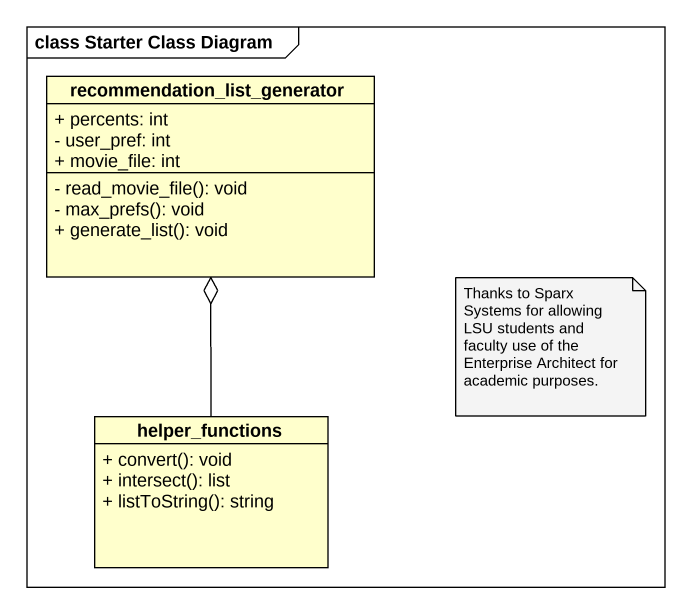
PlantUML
@startuml
mainframe class Starter Class Diagram
hide circle
hide empty members
skinparam classAttributeIconSize 0
class "recommendation_list_generator" as recommendation_list {
  + percents: int
  - user_pref: int
  + movie_file: int
  - read_movie_file(): void
  - max_prefs(): void
  + generate_list(): void
}
class helper_functions {
  + convert(): void
  + intersect(): list
  + listToString(): string
}
helper_functions -up-o recommendation_list
note as N1
  Thanks to Sparx Systems for allowing LSU students and faculty use of the Enterprise Architect for academic purposes.
end note
@enduml
